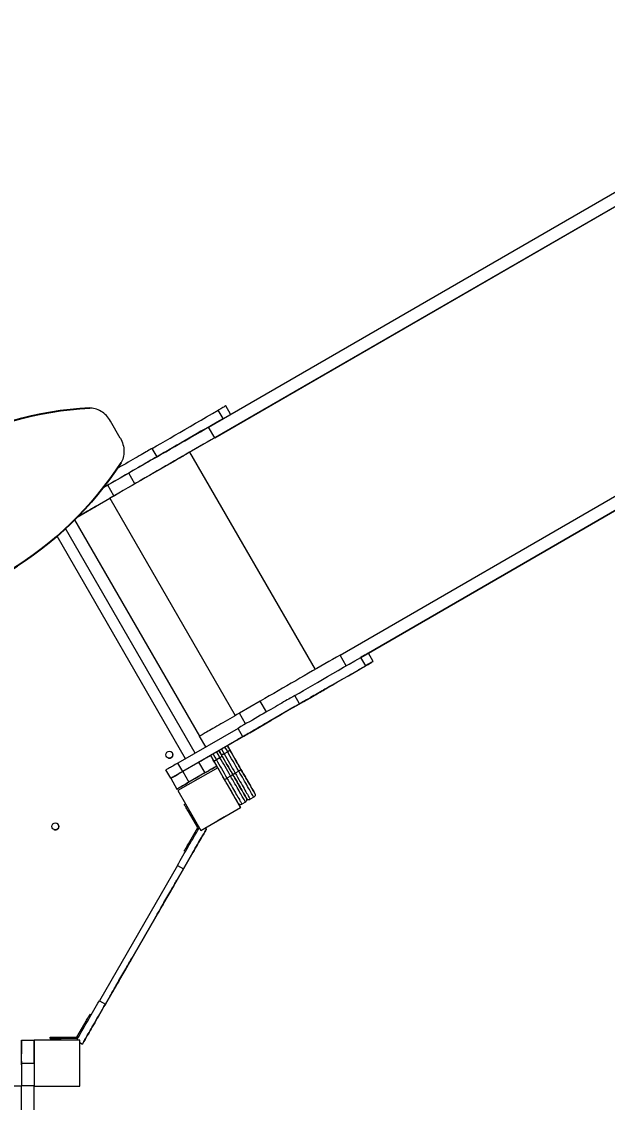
# Model space of a CAD drawing. Header units: millimetres. Extents: x -5411 to 4453, y -4856 to 4572.
# Drawn here: x -281 to 994, y 67 to 2419 of the extents above; entities that cross this region are included whole.
import ezdxf

# ---------------------------------------------------------------- set-up
doc = ezdxf.new("R2010")
doc.units = ezdxf.units.MM
for name, color, linetype in [('DiKom', 7, 'Continuous'), ('DIKOM_ОБЪЕКТ', 7, 'Continuous'), ('DIKOM_РАЗМЕР_ЗОНА', 7, 'Continuous'), ('DIKOM_РАЗМЕР_ОБЪЕКТА', 7, 'Continuous')]:
    doc.layers.add(name, color=color, linetype=linetype)
doc.styles.add('style1', font='arial.ttf', dxfattribs={"width": 0.8})
doc.dimstyles.new('1-50', dxfattribs={"dimtxt": 300, "dimasz": 200, "dimexe": 100, "dimexo": 0, "dimgap": 100, "dimtad": 1, "dimdec": 0, "dimtxsty": 'style1', "dimcen": 0, "dimclrd": 7, "dimclre": 7, "dimadec": 1, "dimazin": 2, "dimtfac": 1, "dimtdec": 0, "dimtmove": 1, "dimatfit": 3, "dimfxl": 0, "dimlwd": 25, "dimlwe": 18, "dimarcsym": 0})

# ---------------------------------------------------------------- blocks, each defined once
blk = doc.blocks.new('*D18')
at = {"layer": 'Defpoints', "color": 0, "transparency": 16777216}
for p in [(2387.1, 2132), (-2288.2, -1197.5), (-2288.2, -4149.8)]:
    blk.add_point(p, dxfattribs=at)
at = {"layer": 'DIKOM_РАЗМЕР_ОБЪЕКТА', "color": 7, "lineweight": 18, "transparency": 16777216}
for p, q in [((2387.1, 2132), (2387.1, -4249.8)), ((-2288.2, -1197.5), (-2288.2, -4249.8))]:
    blk.add_line(p, q, dxfattribs=at)
at = {"layer": 'DIKOM_РАЗМЕР_ОБЪЕКТА', "color": 7, "lineweight": 25, "transparency": 16777216}
blk.add_line((2187.1, -4149.8), (-2088.2, -4149.8), dxfattribs=at)
at = {"layer": 'DIKOM_РАЗМЕР_ОБЪЕКТА', "color": 7, "transparency": 16777216}
for points in [[(-2088.2, -4116.4), (-2088.2, -4183.1), (-2288.2, -4149.8)], [(2187.1, -4116.4), (2187.1, -4183.1), (2387.1, -4149.8)]]:
    blk.add_solid(points, dxfattribs=at)
at = {"layer": 'DIKOM_РАЗМЕР_ОБЪЕКТА', "color": 0, "transparency": 16777216, "insert": (49.4, -3896.6), "char_height": 300, "attachment_point": 5, "style": 'style1'}
blk.add_mtext('4700', dxfattribs=at)
blk = doc.blocks.new('*D17')
at = {"layer": 'Defpoints', "color": 0, "transparency": 16777216}
for p in [(2072.1, 2677.6), (-4352.5, -1563.6), (-993.1, -1563.6)]:
    blk.add_point(p, dxfattribs=at)
at = {"layer": 'DIKOM_РАЗМЕР_ОБЪЕКТА', "color": 7, "lineweight": 18, "transparency": 16777216}
for p, q in [((2072.1, 2677.6), (-4452.5, 2677.6)), ((-993.1, -1563.6), (-4452.5, -1563.6))]:
    blk.add_line(p, q, dxfattribs=at)
at = {"layer": 'DIKOM_РАЗМЕР_ОБЪЕКТА', "color": 7, "lineweight": 25, "transparency": 16777216}
blk.add_line((-4352.5, 2477.6), (-4352.5, -1363.6), dxfattribs=at)
at = {"layer": 'DIKOM_РАЗМЕР_ОБЪЕКТА', "color": 7, "transparency": 16777216}
for points in [[(-4385.8, 2477.6), (-4319.2, 2477.6), (-4352.5, 2677.6)], [(-4385.8, -1363.6), (-4319.2, -1363.6), (-4352.5, -1563.6)]]:
    blk.add_solid(points, dxfattribs=at)
at = {"layer": 'DIKOM_РАЗМЕР_ОБЪЕКТА', "color": 0, "transparency": 16777216, "insert": (-4505.7, 774.6), "char_height": 300, "attachment_point": 5, "rotation": 90, "style": 'style1'}
blk.add_mtext('4200', dxfattribs=at)
blk = doc.blocks.new('*D15')
at = {"layer": 'Defpoints', "color": 0, "transparency": 16777216}
for p in [(4453.3, 2185.9), (-3812.9, -1476.3), (4453.3, -4756.3)]:
    blk.add_point(p, dxfattribs=at)
at = {"layer": 'DIKOM_РАЗМЕР_ЗОНА', "color": 7, "lineweight": 18, "transparency": 16777216}
for p, q in [((4453.3, 2185.9), (4453.3, -4856.3)), ((-3812.9, -1476.3), (-3812.9, -4856.3))]:
    blk.add_line(p, q, dxfattribs=at)
at = {"layer": 'DIKOM_РАЗМЕР_ЗОНА', "color": 7, "lineweight": 25, "transparency": 16777216}
blk.add_line((-3612.9, -4756.3), (4253.3, -4756.3), dxfattribs=at)
at = {"layer": 'DIKOM_РАЗМЕР_ЗОНА', "color": 7, "transparency": 16777216}
for points in [[(-3612.9, -4723), (-3612.9, -4789.7), (-3812.9, -4756.3)], [(4253.3, -4723), (4253.3, -4789.7), (4453.3, -4756.3)]]:
    blk.add_solid(points, dxfattribs=at)
at = {"layer": 'DIKOM_РАЗМЕР_ЗОНА', "color": 0, "transparency": 16777216, "insert": (320.2, -4503), "char_height": 300, "attachment_point": 5, "style": 'style1'}
blk.add_mtext('8300', dxfattribs=at)
blk = doc.blocks.new('*D16')
at = {"layer": 'Defpoints', "color": 0, "transparency": 16777216}
for p in [(-4960.5, 4571.5), (2653.3, 4571.5), (491.4, -3022.4)]:
    blk.add_point(p, dxfattribs=at)
at = {"layer": 'DIKOM_РАЗМЕР_ЗОНА', "color": 7, "lineweight": 18, "transparency": 16777216}
for p, q in [((2653.3, 4571.5), (-5060.5, 4571.5)), ((491.4, -3022.4), (-5060.5, -3022.4))]:
    blk.add_line(p, q, dxfattribs=at)
at = {"layer": 'DIKOM_РАЗМЕР_ЗОНА', "color": 7, "lineweight": 25, "transparency": 16777216}
blk.add_line((-4960.5, -2822.4), (-4960.5, 4371.5), dxfattribs=at)
at = {"layer": 'DIKOM_РАЗМЕР_ЗОНА', "color": 7, "transparency": 16777216}
for points in [[(-4993.8, 4371.5), (-4927.2, 4371.5), (-4960.5, 4571.5)], [(-4993.8, -2822.4), (-4927.2, -2822.4), (-4960.5, -3022.4)]]:
    blk.add_solid(points, dxfattribs=at)
at = {"layer": 'DIKOM_РАЗМЕР_ЗОНА', "color": 0, "transparency": 16777216, "insert": (-5213.7, 774.6), "char_height": 300, "attachment_point": 5, "rotation": 90, "style": 'style1'}
blk.add_mtext('7600', dxfattribs=at)
blk = doc.blocks.new('A$C7377211D')
at = {"color": 7, "linetype": 'Continuous', "lineweight": 15}
blk.add_line((639.1, -635.2), (617.8, -598.3), dxfattribs=at)
at = {"color": 7, "linetype": 'Continuous', "lineweight": 15, "flags": 128}
for points in [[(617.8, -598.3), (615.8, -595.1), (613.6, -592.1), (611.3, -589.1), (608.7, -586.4), (606.1, -583.8), (603.2, -581.4), (600.3, -579.2), (597.2, -577.2), (594.1, -575.5), (590.9, -574), (587.6, -572.7), (584.2, -571.7), (580.9, -570.9), (577.5, -570.4), (574.1, -570.1), (570.8, -570.1)], [(639.1, -635.2), (640.9, -638.6), (642.4, -642), (643.8, -645.5), (644.9, -649.1), (645.8, -652.7), (646.5, -656.3), (646.9, -659.9), (647.1, -663.6), (647, -667.2), (646.7, -670.7), (646.2, -674.2), (645.4, -677.6), (644.4, -680.9), (643.2, -684.1), (641.7, -687.1), (640, -690)]]:
    blk.add_lwpolyline(points, dxfattribs=at)
at = {"layer": 'DiKom'}
blk.add_line((245.8, -663.3), (396.8, -924.8), dxfattribs=at)
for centre, start, end in [((614.9, -1337.8), 93.1673, 118.6896), ((-2.7, -267.9), 301.3079, 326.8302)]:
    blk.add_arc(centre, 768.9, start, end, dxfattribs=at)

msp = doc.modelspace()

# ---------------------------------------------------------------- linework, layer by layer
at = {"layer": 'DIKOM_ОБЪЕКТ', "color": 7, "linetype": 'Continuous', "lineweight": 15}
for p, q in [((125.6, 1536.6), (1546, 2356.6)), ((139.1, 1513.2), (1559.5, 2333.2)), ((84.6, 1481.7), (1505, 2301.7)), ((412.1, 1040.4), (1832.5, 1860.4)), ((457.4, 1035.4), (1846, 1837)), ((473.8, 1044.8), (1791.5, 1805.5)), ((1789.5, 1804.4), (473.8, 1044.8)), ((173.8, 1564.4), (163.3, 1582.6)), ((157.4, 1555), (146.9, 1573.2)), ((139.1, 1513.2), (125.6, 1536.6)), ((13.6, 1471.9), (3.1, 1490.1)), ((84.6, 1481.7), (357.6, 1008.9)), ((-48, 1436.3), (-93.7, 1410)), ((-34.5, 1413), (-48, 1436.3)), ((-34.5, 1413), (-80.2, 1386.6)), ((-80.2, 1386.6), (-93.7, 1410)), ((-160.5, 1340.2), (-89.1, 1381.5)), ((-89.1, 1381.5), (183.9, 908.6)), ((-165.9, 1334.9), (106.2, 863.7)), ((75.6, 814.9), (-204.1, 1299.3)), ((96.3, 826.9), (-185.9, 1315.6)), ((425.6, 1017), (412.1, 1040.4)), ((467.9, 1017.2), (457.4, 1035.4)), ((484.3, 1026.6), (473.8, 1044.8)), ((380.9, 966.9), (380.9, 966.9)), ((324.1, 934.1), (313.6, 952.3)), ((339.2, 942.9), (348, 947.9)), ((346, 946.8), (346, 946.8)), ((238.5, 940.1), (192.8, 913.7)), ((251.9, 916.7), (238.5, 940.1)), ((130.2, 822.2), (262.5, 898.5)), ((206.2, 890.4), (192.8, 913.7)), ((262.5, 898.5), (215.5, 871.4)), ((215.5, 871.4), (261.2, 897.8)), ((262.5, 898.5), (262.5, 898.5)), ((189.9, 880.9), (59, 805.4)), ((200.4, 862.7), (189.9, 880.9)), ((215.5, 871.4), (215.5, 871.4)), ((200.4, 862.7), (69.5, 787.2)), ((119.6, 840.4), (106.2, 863.7)), ((44.1, 830.1), (44.1, 830.1)), ((167.5, 829.6), (159.7, 825.1)), ((181.4, 817.4), (174.8, 828.9)), ((36.9, 816.9), (36.9, 816.9)), ((69.5, 787.2), (59, 805.4)), ((104.2, 807.2), (117.7, 783.8)), ((130.2, 822.2), (143.7, 798.8)), ((150.6, 816.8), (142.8, 812.3)), ((43.5, 772.2), (33, 790.4)), ((145.6, 795.3), (59, 745.3)), ((69.5, 787.2), (83, 763.8)), ((69.5, 787.2), (69.5, 787.2)), ((117.7, 783.8), (83, 763.8)), ((117.7, 783.8), (83, 763.8)), ((143.7, 798.8), (143.7, 798.8)), ((145.7, 795.3), (143.7, 798.8)), ((145.7, 795.3), (143.7, 798.8)), ((145.7, 795.3), (143.7, 798.8)), ((145.7, 795.3), (143.7, 798.8)), ((195.6, 708.7), (145.6, 795.3)), ((145.6, 795.3), (145.7, 795.3)), ((145.7, 795.3), (145.7, 795.3)), ((145.7, 795.3), (145.7, 795.3)), ((145.7, 795.3), (145.7, 795.3)), ((173.5, 777.1), (165.7, 772.6)), ((191.5, 787.9), (183.7, 783.4)), ((43.5, 772.2), (43.6, 772.2)), ((43.5, 772.2), (57, 748.8)), ((57, 748.8), (57.1, 748.8)), ((59, 745.3), (109, 658.7)), ((224.4, 731), (216.6, 726.5)), ((72.9, 715.3), (75.5, 716.8)), ((109, 658.7), (195.6, 708.7)), ((117.6, 663.6), (195.7, 708.7)), ((195.7, 708.7), (190.4, 717.8)), ((193.1, 715.7), (193.1, 715.7)), ((195.6, 708.7), (195.7, 708.7)), ((206.2, 720.5), (198.4, 716)), ((206.2, 720.5), (198.4, 716)), ((198.4, 716), (198.4, 716)), ((206.2, 720.5), (206.2, 720.5)), ((84.5, 701.2), (81.9, 699.7)), ((102.1, 664.8), (81.9, 699.7)), ((-211.4, 660.9), (-211.4, 660.9)), ((-204.2, 674), (-204.2, 674)), ((81.9, 629.9), (102.1, 664.8)), ((109, 658.7), (109, 658.7)), ((117.6, 663.6), (121, 661.6)), ((117.6, 663.6), (121, 661.6)), ((121, 661.6), (121, 661.6)), ((75.5, 612.8), (72.9, 614.3)), ((81.9, 629.9), (84.5, 628.4)), ((58, 582.5), (-112, 288.1)), ((-99, 280.6), (71, 575)), ((71, 575), (-99, 280.6)), ((58, 582.5), (71, 575)), ((61, 557.7), (61, 557.7)), ((11, 471.1), (11, 471.1)), ((11, 471.1), (11, 471.1)), ((-39, 384.5), (-39, 384.5)), ((-112, 288.1), (-99, 280.6)), ((-89, 297.9), (-89, 297.9)), ((-89, 297.9), (-89, 297.9)), ((-132.1, 259.3), (-129.5, 257.8)), ((-132.1, 259.3), (-129.5, 257.8)), ((-161.2, 208.8), (-141.1, 243.7)), ((-138.5, 242.2), (-141.1, 243.7)), ((-281.3, 202.5), (-281.3, 202.5)), ((-281.3, 202.5), (-254.3, 202.5)), ((-254.3, 202.5), (-254.3, 102.5)), ((-154.3, 202.5), (-254.3, 202.5)), ((-254.3, 202.5), (-254.3, 202.5)), ((-219.5, 205.8), (-219.5, 208.8)), ((-219.5, 205.8), (-219.5, 205.8)), ((-201.5, 208.8), (-201.5, 205.8)), ((-201.5, 208.8), (-161.2, 208.8)), ((-159.5, 205.8), (-201.5, 205.8)), ((-159.5, 205.8), (-201.5, 205.8)), ((-159.5, 205.8), (-201.5, 205.8)), ((-159.5, 205.8), (-201.5, 205.8)), ((-201.5, 205.8), (-201.5, 205.8)), ((-154.3, 102.5), (-154.3, 202.5)), ((-154.3, 197.1), (-149, 194)), ((-149, 194), (-149, 194)), ((-281.3, 152.5), (-281.3, 103.9)), ((-281.3, 152.5), (-254.3, 152.5)), ((-254.3, 152.5), (-254.3, 103.9)), ((-281.3, 102.5), (-927.3, 102.5)), ((-281.3, 103.9), (-254.3, 103.9)), ((-254.3, 102.5), (-154.3, 102.5)), ((-254.3, 102.5), (-254.3, 102.5)), ((-254.3, 102.5), (-154.4, 102.5)), ((-154.3, 102.5), (-154.4, 102.5))]:
    msp.add_line(p, q, dxfattribs=at)
at = {"layer": 'DIKOM_ОБЪЕКТ', "color": 7, "linetype": 'Continuous', "lineweight": 15, "flags": 128}
for points in [[(163.3, 1582.6), (163.3, 1582.6), (163, 1582.4), (162.4, 1582.1), (161.5, 1581.6), (160.3, 1580.9), (158.8, 1580), (157, 1578.9), (154.9, 1577.7), (152.5, 1576.4), (149.9, 1574.8), (146.9, 1573.2)], [(3.1, 1490.1), (12.4, 1495.5), (22, 1501), (31.9, 1506.7), (42.1, 1512.6), (52.5, 1518.7), (63.3, 1524.9), (74.4, 1531.3), (85.8, 1537.9), (97.4, 1544.6), (109.4, 1551.5), (121.6, 1558.5), (134.1, 1565.8), (146.9, 1573.2)], [(13.6, 1471.9), (22.9, 1477.3), (32.5, 1482.8), (42.4, 1488.5), (52.6, 1494.4), (63, 1500.5), (73.8, 1506.7), (84.9, 1513.1), (96.3, 1519.7), (107.9, 1526.4), (119.9, 1533.3), (132.1, 1540.4), (144.6, 1547.6), (157.4, 1555)], [(125.6, 1536.6), (117.6, 1532), (109.3, 1527.2), (100.9, 1522.3), (92.4, 1517.4), (83.7, 1512.4), (74.8, 1507.3), (65.9, 1502.1), (56.8, 1496.9), (47.6, 1491.6), (38.3, 1486.2), (29, 1480.8), (19.5, 1475.3), (10, 1469.8), (0.4, 1464.3), (-9.2, 1458.8), (-18.9, 1453.2), (-28.6, 1447.6), (-38.3, 1442), (-48, 1436.3)], [(139.1, 1513.2), (131.1, 1508.6), (122.8, 1503.8), (114.4, 1499), (105.9, 1494), (97.2, 1489), (88.3, 1483.9), (79.4, 1478.7), (70.3, 1473.5), (61.1, 1468.2), (51.8, 1462.8), (42.5, 1457.4), (33, 1452), (23.5, 1446.5), (13.9, 1440.9), (4.3, 1435.4), (-5.4, 1429.8), (-15.1, 1424.2), (-24.8, 1418.6), (-34.5, 1413)], [(84.6, 1481.7), (76.5, 1477.1), (68.3, 1472.3), (59.9, 1467.5), (51.3, 1462.5), (42.6, 1457.5), (33.8, 1452.4), (24.9, 1447.2), (15.8, 1442), (6.6, 1436.7), (-2.7, 1431.3), (-12.1, 1425.9), (-21.5, 1420.5), (-31, 1415), (-40.6, 1409.4), (-50.3, 1403.9), (-59.9, 1398.3), (-69.6, 1392.7), (-79.4, 1387.1), (-89.1, 1381.5)], [(3.1, 1490.1), (1, 1488.9), (-1.4, 1487.5), (-4, 1486), (-6.9, 1484.3), (-10.1, 1482.5), (-13.6, 1480.5), (-17.2, 1478.4), (-21.2, 1476.1), (-25.3, 1473.7), (-29.7, 1471.2), (-34.3, 1468.5), (-39.1, 1465.8), (-44.1, 1462.9), (-49.3, 1459.9), (-54.6, 1456.8), (-60.1, 1453.6), (-65.8, 1450.4), (-71.5, 1447.1), (-73.5, 1445.9)], [(13.6, 1471.9), (11.5, 1470.7), (9.1, 1469.4), (6.5, 1467.8), (3.6, 1466.2), (0.4, 1464.3), (-3.1, 1462.3), (-6.7, 1460.2), (-10.7, 1457.9), (-14.8, 1455.5), (-19.2, 1453), (-23.8, 1450.3), (-28.6, 1447.6), (-33.6, 1444.7), (-38.8, 1441.7), (-44.1, 1438.6), (-49.6, 1435.4), (-55.3, 1432.2), (-61, 1428.9), (-66.9, 1425.5), (-72.9, 1422), (-78.9, 1418.5), (-85.1, 1415), (-91.3, 1411.4), (-97.5, 1407.8), (-103.8, 1404.2), (-104.5, 1403.8)], [(70.5, 1473.6), (70.3, 1473.5), (69.8, 1473.2), (69.1, 1472.8), (68.3, 1472.3), (67.2, 1471.7), (66.2, 1471.1), (65.3, 1470.6), (64.4, 1470.1), (63.9, 1469.8), (63.6, 1469.6), (63.6, 1469.6), (63.9, 1469.8), (64.4, 1470.1), (65.3, 1470.6), (66.2, 1471.1), (67.2, 1471.7), (68.3, 1472.3), (69.1, 1472.8), (69.8, 1473.2), (70.3, 1473.5), (70.5, 1473.6)], [(-93.7, 1410), (-99, 1406.9), (-104.2, 1403.9), (-104.5, 1403.8)], [(-80.2, 1386.6), (-85.5, 1383.6), (-90.7, 1380.5), (-95.9, 1377.6), (-101, 1374.6), (-106, 1371.7), (-111, 1368.8), (-115.8, 1366.1), (-120.5, 1363.3), (-125, 1360.7), (-129.4, 1358.2), (-133.7, 1355.7), (-137.7, 1353.4), (-141.5, 1351.2), (-145.1, 1349.1), (-148.4, 1347.2), (-151.5, 1345.4), (-154.4, 1343.8), (-156.9, 1342.3), (-159.2, 1341), (-160.5, 1340.2)], [(-120.1, 1363.6), (-120.2, 1363.5), (-120.7, 1363.2), (-121.4, 1362.8), (-122.3, 1362.3), (-123.3, 1361.7), (-124.3, 1361.1), (-125.3, 1360.6), (-126.1, 1360.1), (-126.7, 1359.8), (-127, 1359.6), (-127, 1359.6), (-126.7, 1359.8), (-126.1, 1360.1), (-125.3, 1360.6), (-124.3, 1361.1), (-123.3, 1361.7), (-122.3, 1362.3), (-121.4, 1362.8), (-120.7, 1363.2), (-120.2, 1363.5), (-120.1, 1363.6)], [(412.1, 1040.4), (404.1, 1035.7), (395.8, 1031), (387.4, 1026.1), (378.9, 1021.2), (370.2, 1016.2), (361.3, 1011.1), (352.4, 1005.9), (343.3, 1000.6), (334.1, 995.3), (324.8, 990), (315.5, 984.6), (306, 979.1), (296.5, 973.6), (286.9, 968.1), (277.3, 962.5), (267.6, 956.9), (257.9, 951.3), (248.2, 945.7), (238.5, 940.1)], [(313.6, 952.3), (322.9, 957.7), (332.5, 963.2), (342.4, 968.9), (352.6, 974.8), (363, 980.9), (373.8, 987.1), (384.9, 993.5), (396.3, 1000.1), (407.9, 1006.8), (419.9, 1013.7), (432.1, 1020.7), (444.6, 1028), (457.4, 1035.4)], [(473.8, 1044.8), (473.8, 1044.8), (473.5, 1044.6), (472.9, 1044.3), (472, 1043.7), (470.8, 1043.1), (469.3, 1042.2), (467.5, 1041.1), (465.4, 1039.9), (463, 1038.6), (460.4, 1037), (457.4, 1035.4)], [(324.1, 934.1), (333.4, 939.5), (343, 945), (352.9, 950.7), (363.1, 956.6), (373.5, 962.7), (384.3, 968.9), (395.4, 975.3), (406.8, 981.9), (418.4, 988.6), (430.4, 995.5), (442.6, 1002.6), (455.1, 1009.8), (467.9, 1017.2)], [(336.9, 941.5), (341, 943.9), (345.3, 946.4), (349.8, 949), (354.4, 951.6), (359.2, 954.4), (364.1, 957.2), (369.1, 960.1), (374.2, 963), (379.4, 966), (384.6, 969), (389.8, 972.1), (395.1, 975.1), (400.4, 978.2), (405.6, 981.2), (410.9, 984.2), (416, 987.2), (421.1, 990.1), (426.1, 993), (431, 995.8), (435.7, 998.6), (440.3, 1001.2), (444.8, 1003.8), (449.1, 1006.3), (453.2, 1008.6), (457.1, 1010.9), (460.8, 1013), (464.2, 1015), (467.4, 1016.9), (470.4, 1018.6), (473.1, 1020.1), (475.5, 1021.5), (477.6, 1022.8), (479.5, 1023.8), (481, 1024.7), (482.3, 1025.5), (483.2, 1026), (483.9, 1026.4), (484.2, 1026.6), (484.3, 1026.6), (484, 1026.4), (483.4, 1026.1), (482.5, 1025.6), (481.3, 1024.9), (479.8, 1024), (478, 1023), (475.9, 1021.8), (473.5, 1020.4), (470.9, 1018.9), (467.9, 1017.2)], [(346, 946.8), (349.1, 948.5), (352.2, 950.3), (355.4, 952.2), (358.7, 954.1), (362, 956), (365.4, 957.9), (368.6, 959.8), (371.9, 961.7), (375, 963.5), (378, 965.3), (380.9, 966.9)], [(376.2, 964.2), (372.8, 962.2), (369.3, 960.2), (365.8, 958.2), (362.3, 956.2), (358.8, 954.1), (355.2, 952.1), (351.6, 950), (348, 947.9)], [(380.9, 966.9), (383.5, 968.4), (385.9, 969.8), (388, 971), (389.9, 972.1), (391.5, 973), (392.8, 973.8), (393.9, 974.4), (394.6, 974.8), (394.9, 975), (395, 975.1), (394.7, 974.9), (394.2, 974.6), (393.2, 974), (392, 973.3), (390.5, 972.5), (388.7, 971.4), (386.7, 970.3), (384.4, 968.9), (381.9, 967.5), (379.1, 965.9), (376.2, 964.2)], [(313.6, 952.3), (311.5, 951.1), (309.1, 949.7), (306.5, 948.2), (303.6, 946.5), (300.4, 944.7), (296.9, 942.7), (293.3, 940.6), (289.3, 938.3), (285.2, 935.9), (280.8, 933.4), (276.2, 930.7), (271.4, 928), (266.4, 925.1), (261.2, 922.1), (255.9, 919), (250.4, 915.8), (244.7, 912.6), (239, 909.3), (233.1, 905.9), (227.1, 902.4), (221.1, 898.9), (214.9, 895.4), (208.7, 891.8), (202.5, 888.2), (196.2, 884.6), (189.9, 880.9)], [(339.2, 942.9), (330.8, 938), (322.3, 933.1), (313.7, 928.1), (305, 923.1), (296.3, 918.1), (287.6, 913), (278.8, 908), (270, 902.9), (261.2, 897.8)], [(346, 946.8), (339, 942.7), (331.7, 938.5), (324.4, 934.3), (316.9, 930), (309.3, 925.6), (301.6, 921.2), (293.9, 916.7), (286.1, 912.2), (278.2, 907.6), (270.4, 903.1), (262.5, 898.5)], [(336.9, 941.5), (331.4, 938.3), (325.7, 935), (319.9, 931.7), (313.9, 928.2), (307.7, 924.7), (301.5, 921.1), (295.1, 917.4), (288.7, 913.7), (282.2, 909.9), (275.6, 906.1), (269.1, 902.3), (262.5, 898.5)], [(367.5, 959.2), (367.3, 959.1), (366.8, 958.8), (366.1, 958.4), (365.3, 957.9), (364.2, 957.3), (363.2, 956.7), (362.3, 956.2), (361.4, 955.7), (360.9, 955.4), (360.6, 955.2), (360.6, 955.2), (360.9, 955.4), (361.4, 955.7), (362.3, 956.2), (363.2, 956.7), (364.2, 957.3), (365.3, 957.9), (366.1, 958.4), (366.8, 958.8), (367.3, 959.1), (367.5, 959.2)], [(324.1, 934.1), (322, 932.9), (319.6, 931.6), (317, 930), (314.1, 928.3), (310.9, 926.5), (307.4, 924.5), (303.8, 922.4), (299.8, 920.1), (295.7, 917.7), (291.3, 915.2), (286.7, 912.5), (281.9, 909.8), (276.9, 906.9), (271.7, 903.9), (266.4, 900.8), (260.9, 897.6), (255.2, 894.4), (249.5, 891.1), (243.6, 887.7), (237.6, 884.2), (231.6, 880.7), (225.4, 877.2), (219.2, 873.6), (213, 870), (206.7, 866.4), (200.4, 862.7)], [(192.8, 913.7), (187.5, 910.7), (182.3, 907.7), (177.1, 904.7), (172, 901.8), (167, 898.8), (162, 896), (157.2, 893.2), (152.5, 890.5), (148, 887.9), (143.6, 885.3), (139.3, 882.9), (135.3, 880.6), (131.5, 878.4), (127.9, 876.3), (124.6, 874.4), (121.5, 872.6), (118.6, 870.9), (116.1, 869.4), (113.8, 868.1), (111.8, 867), (110.1, 866), (108.7, 865.2), (107.6, 864.5), (106.8, 864.1), (106.3, 863.8), (106.2, 863.7)], [(215.5, 871.4), (212.3, 869.6), (209.1, 867.7), (205.9, 865.9), (202.9, 864.1), (199.9, 862.4), (197.1, 860.8), (194.5, 859.3), (192, 857.9), (189.8, 856.6), (187.8, 855.4), (186.1, 854.4), (184.6, 853.6), (183.4, 852.9), (182.5, 852.3), (181.8, 852), (181.5, 851.8), (181.5, 851.8), (181.8, 852), (182.5, 852.3), (183.4, 852.9), (184.6, 853.6), (186.1, 854.4), (187.8, 855.4), (189.8, 856.6), (192, 857.9), (194.5, 859.3), (197.1, 860.8), (199.9, 862.4), (202.9, 864.1), (205.9, 865.9), (209.1, 867.7), (212.3, 869.6), (215.5, 871.4)], [(176.9, 849.2), (176.8, 849.1), (176.3, 848.8), (175.6, 848.4), (174.7, 847.9), (173.7, 847.3), (172.7, 846.7), (171.7, 846.2), (170.9, 845.7), (170.3, 845.3), (170, 845.2), (170, 845.2), (170.3, 845.3), (170.9, 845.7), (171.7, 846.2), (172.7, 846.7), (173.7, 847.3), (174.7, 847.9), (175.6, 848.4), (176.3, 848.8), (176.8, 849.1), (176.9, 849.2)], [(135.4, 825.2), (135.7, 824.6), (139.3, 818.4), (142.8, 812.3)], [(150.6, 816.8), (147.1, 822.9), (143.5, 829.1), (143.2, 829.7)], [(152.9, 824.8), (149.9, 830), (148.4, 832.7)], [(148.4, 832.7), (150.9, 828.2), (154.3, 822.3)], [(159.7, 825.1), (158.6, 824.5), (157.6, 824.1), (156.5, 823.8), (155.5, 823.7), (154.7, 823.8), (153.9, 824), (153.3, 824.3), (152.9, 824.8)], [(178.2, 781), (174.8, 786.8), (171.5, 792.5), (168.3, 798.2), (165, 803.8), (161.9, 809.2), (158.8, 814.6), (155.8, 819.8), (152.9, 824.8)], [(153.6, 835.7), (153.6, 835.6), (156.7, 830.2), (159.7, 825.1)], [(159.7, 825.1), (162.4, 820.3), (165.3, 815.3), (168.2, 810.2), (171.2, 805), (174.3, 799.7), (177.4, 794.3), (180.6, 788.9), (183.7, 783.4)], [(167.5, 829.6), (164.5, 834.7), (161.4, 840.1), (161.4, 840.2)], [(166.5, 843.2), (168.1, 840.5), (171.1, 835.3)], [(174.8, 828.9), (173.4, 831.4), (172, 833.7), (170.7, 836), (169.5, 838), (168.4, 839.9), (167.5, 841.5), (166.7, 842.9), (166.5, 843.2)], [(171.1, 835.3), (171.3, 834.7), (171.3, 834), (171.1, 833.3), (170.7, 832.5), (170.1, 831.7), (169.3, 830.9), (168.5, 830.2), (167.5, 829.6)], [(191.5, 787.9), (188.4, 793.4), (185.2, 798.8), (182.1, 804.2), (179, 809.5), (176, 814.7), (173.1, 819.8), (170.2, 824.8), (167.5, 829.6)], [(171.1, 835.3), (174, 830.3), (177, 825.1), (180.1, 819.7), (183.2, 814.3), (186.4, 808.7), (189.7, 803), (193, 797.3), (196.3, 791.5)], [(59, 805.4), (56.1, 803.7), (53.2, 802), (50.4, 800.4), (47.8, 798.8), (45.2, 797.4), (42.8, 796), (40.7, 794.7), (38.7, 793.6), (37, 792.7), (35.6, 791.8), (34.5, 791.2), (33.7, 790.7), (33.2, 790.4), (33, 790.4)], [(104.2, 807.2), (107.1, 808.9), (110, 810.5), (112.8, 812.1), (115.4, 813.7), (118, 815.2), (120.4, 816.5), (122.5, 817.8), (124.5, 818.9), (126.2, 819.9), (127.6, 820.7), (128.7, 821.3), (129.5, 821.8), (130, 822.1), (130.2, 822.2)], [(136.1, 811.8), (132.8, 817.7), (130.2, 822.2)], [(160.3, 769.9), (157.1, 775.5), (154, 781), (150.8, 786.4), (147.8, 791.7), (144.7, 796.9), (141.8, 802.1), (138.9, 807), (136.1, 811.8)], [(142.8, 812.3), (145.4, 807.7), (148.2, 803), (150.9, 798.2), (153.8, 793.2), (156.7, 788.2), (159.7, 783), (162.7, 777.8), (165.7, 772.6)], [(173.5, 777.1), (170.5, 782.3), (167.5, 787.5), (164.5, 792.7), (161.6, 797.7), (158.7, 802.7), (155.9, 807.5), (153.2, 812.2), (150.6, 816.8)], [(154.3, 822.3), (157.1, 817.5), (160, 812.6), (162.9, 807.4), (165.9, 802.2), (169, 796.9), (172.2, 791.5), (175.3, 786), (178.5, 780.4)], [(226.6, 739.2), (226.4, 739.5), (226.1, 740.1), (225.6, 740.9), (224.9, 742.2), (224, 743.7), (223, 745.5), (221.7, 747.6), (220.4, 749.9), (218.8, 752.6), (217.2, 755.5), (215.4, 758.6), (213.4, 762), (211.4, 765.5), (209.2, 769.3), (206.9, 773.2), (204.6, 777.3), (202.2, 781.5), (199.7, 785.8), (197.1, 790.2), (194.5, 794.7), (191.9, 799.2), (189.3, 803.8), (186.6, 808.3), (184, 812.9), (181.4, 817.4)], [(69.5, 787.2), (66.6, 785.5), (63.7, 783.8), (60.9, 782.2), (58.3, 780.7), (55.7, 779.2), (53.3, 777.8), (51.2, 776.6), (49.2, 775.4), (47.5, 774.5), (46.1, 773.7), (45, 773), (44.2, 772.5), (43.7, 772.3), (43.5, 772.2)], [(43.5, 772.2), (43.8, 772.3), (44.3, 772.6), (45.1, 773.1), (46.2, 773.7), (47.7, 774.5), (49.4, 775.5), (51.3, 776.6), (53.5, 777.9), (55.8, 779.3), (58.4, 780.7), (61, 782.3), (63.8, 783.9), (66.6, 785.5), (69.5, 787.2)], [(117.7, 783.8), (120.6, 785.5), (123.5, 787.1), (126.3, 788.7), (128.9, 790.3), (131.5, 791.8), (133.9, 793.1), (136, 794.4), (138, 795.5), (139.7, 796.5), (141.1, 797.3), (142.2, 797.9), (143, 798.4), (143.5, 798.7), (143.7, 798.8)], [(143.7, 798.8), (143.5, 798.7), (143, 798.4), (142.2, 797.9), (141.1, 797.3), (139.7, 796.5), (138, 795.5), (136, 794.4), (133.9, 793.1), (131.5, 791.7), (129, 790.3), (126.3, 788.7), (123.5, 787.1), (120.6, 785.4), (117.7, 783.8)], [(206.2, 720.5), (206.1, 720.7), (205.8, 721.1), (205.4, 721.9), (204.8, 723), (204, 724.4), (203, 726), (201.9, 728), (200.6, 730.2), (199.2, 732.7), (197.6, 735.4), (195.9, 738.4), (194, 741.6), (192.1, 745), (190, 748.5), (187.8, 752.3), (185.6, 756.2), (183.3, 760.2), (180.9, 764.3), (178.5, 768.5), (176, 772.8), (173.5, 777.1)], [(208.4, 728.7), (207.7, 729.8), (206.9, 731.2), (206, 732.9), (204.8, 734.9), (203.5, 737.1), (202, 739.7), (200.4, 742.5), (198.7, 745.5), (196.8, 748.8), (194.8, 752.2), (192.7, 755.9), (190.5, 759.8), (188.1, 763.8), (185.7, 767.9), (183.3, 772.2), (180.7, 776.6), (178.2, 781)], [(178.5, 780.4), (180.9, 776.3), (183.3, 772.2), (185.6, 768.2), (187.9, 764.2), (190.1, 760.4), (192.2, 756.7), (194.3, 753.2), (196.2, 749.8), (198, 746.6), (199.7, 743.7), (201.3, 740.9), (202.8, 738.4), (204, 736.2), (205.2, 734.3), (206.1, 732.6), (206.9, 731.2), (207.6, 730.1), (208, 729.3), (208.3, 728.9), (208.4, 728.7)], [(183.7, 783.4), (186.4, 778.8), (189, 774.3), (191.6, 769.8), (194, 765.5), (196.5, 761.4), (198.8, 757.3), (201, 753.5), (203.1, 749.8), (205.1, 746.4), (207, 743.1), (208.7, 740.1), (210.3, 737.3), (211.8, 734.8), (213.1, 732.6), (214.2, 730.6), (215.2, 729), (216, 727.6), (216.6, 726.5)], [(224.4, 731), (223.7, 732.1), (222.9, 733.5), (222, 735.1), (220.9, 737.1), (219.6, 739.3), (218.1, 741.8), (216.5, 744.6), (214.8, 747.6), (212.9, 750.9), (210.9, 754.3), (208.8, 758), (206.6, 761.8), (204.3, 765.9), (201.8, 770), (199.4, 774.3), (196.8, 778.8), (194.2, 783.3), (191.5, 787.9)], [(196.3, 791.5), (198.9, 787.1), (201.4, 782.7), (203.9, 778.4), (206.3, 774.3), (208.6, 770.3), (210.9, 766.4), (213, 762.7), (215, 759.3), (216.9, 756), (218.6, 753), (220.2, 750.2), (221.7, 747.6), (223, 745.4), (224.1, 743.4), (225.1, 741.7), (225.9, 740.3), (226.6, 739.2)], [(204.3, 777.7), (204.4, 777.6), (204.7, 777.1), (205.1, 776.4), (205.6, 775.5), (206.2, 774.5), (206.8, 773.5), (207.3, 772.5), (207.8, 771.7), (208.1, 771.2), (208.3, 770.9), (208.3, 770.9), (208.1, 771.2), (207.8, 771.7), (207.3, 772.5), (206.8, 773.5), (206.2, 774.5), (205.6, 775.5), (205.1, 776.4), (204.7, 777.1), (204.4, 777.6), (204.3, 777.7)], [(57, 748.8), (57.3, 748.9), (57.8, 749.2), (58.6, 749.7), (59.7, 750.3), (61.2, 751.2), (62.9, 752.1), (64.8, 753.3), (67, 754.5), (69.3, 755.9), (71.9, 757.3), (74.5, 758.9), (77.3, 760.5), (80.1, 762.1), (83, 763.8)], [(83, 763.8), (80.1, 762.1), (77.3, 760.4), (74.5, 758.8), (71.8, 757.3), (69.2, 755.8), (66.8, 754.4), (64.7, 753.2), (62.7, 752), (61, 751.1), (59.6, 750.3), (58.5, 749.6), (57.7, 749.1), (57.2, 748.9), (57.1, 748.8)], [(100.4, 773.8), (99.3, 773.2), (98.4, 772.6), (97.6, 772.2), (97.1, 771.9), (96.9, 771.8), (97, 771.8), (97.4, 772), (98, 772.4), (98.9, 772.9), (99.8, 773.5), (100.9, 774.1), (101.9, 774.6), (102.7, 775.1), (103.4, 775.5), (103.7, 775.7), (103.8, 775.8), (103.6, 775.6), (103.1, 775.3), (102.3, 774.9), (101.4, 774.4), (100.4, 773.8)], [(100.4, 773.8), (99.3, 773.2), (98.4, 772.7), (97.6, 772.2), (97.1, 771.9), (96.9, 771.8), (97, 771.8), (97.4, 772.1), (98, 772.4), (98.8, 772.9), (99.8, 773.5), (100.9, 774.1), (101.9, 774.7), (102.7, 775.1), (103.4, 775.5), (103.7, 775.7), (103.8, 775.8), (103.6, 775.6), (103.1, 775.3), (102.3, 774.9), (101.4, 774.4), (100.4, 773.8)], [(100.4, 773.8), (99.3, 773.2), (98.4, 772.6), (97.6, 772.2), (97.1, 771.9), (96.9, 771.8), (97, 771.8), (97.4, 772), (98, 772.4), (98.9, 772.9), (99.8, 773.5), (100.9, 774.1), (101.9, 774.6), (102.7, 775.1), (103.4, 775.5), (103.7, 775.7), (103.8, 775.8), (103.6, 775.6), (103.1, 775.3), (102.3, 774.9), (101.4, 774.4), (100.4, 773.8)], [(190.2, 718.2), (190.1, 718.4), (189.8, 718.8), (189.4, 719.6), (188.8, 720.7), (188, 722.1), (187, 723.8), (185.9, 725.7), (184.6, 727.9), (183.1, 730.4), (181.6, 733.2), (179.8, 736.1), (178, 739.3), (176.1, 742.7), (174, 746.2), (171.9, 749.9), (169.7, 753.7), (167.4, 757.7), (165.1, 761.7), (162.7, 765.8), (160.3, 769.9)], [(165.7, 772.6), (168.2, 768.3), (170.7, 764), (173.1, 759.8), (175.5, 755.7), (177.8, 751.7), (180.1, 747.8), (182.2, 744), (184.3, 740.5), (186.2, 737.1), (188.1, 733.9), (189.8, 730.9), (191.4, 728.2), (192.8, 725.7), (194.1, 723.5), (195.2, 721.5), (196.2, 719.9), (197, 718.5), (197.6, 717.4), (198, 716.6), (198.3, 716.2), (198.4, 716)], [(81.9, 699.7), (80.6, 701.9), (79.4, 704.1), (78.2, 706.1), (77.1, 708.1), (76, 709.9), (75.1, 711.5), (74.4, 712.8), (73.7, 713.8), (73.3, 714.6), (73, 715.1), (72.9, 715.3)], [(164.1, 690.4), (163.9, 690.4), (163.4, 690.1), (162.6, 689.6), (161.6, 689), (160.3, 688.3), (158.8, 687.4), (157.1, 686.4), (155.2, 685.4), (153.3, 684.3), (151.4, 683.1), (149.5, 682), (147.7, 681), (146, 680), (144.4, 679.1), (143.1, 678.4), (142.1, 677.8), (141.3, 677.3), (140.8, 677), (140.7, 676.9), (140.8, 677), (141.3, 677.3), (142.1, 677.8), (143.1, 678.4), (144.4, 679.1), (146, 680), (147.7, 681), (149.5, 682), (151.4, 683.1), (153.3, 684.3), (155.2, 685.4), (157.1, 686.4), (158.8, 687.4), (160.3, 688.3), (161.6, 689), (162.6, 689.6), (163.4, 690.1), (163.9, 690.4), (164.1, 690.4)], [(156.7, 686.2), (156.6, 686.1), (156.1, 685.8), (155.4, 685.4), (154.4, 684.8), (153.3, 684.2), (152.1, 683.5), (151, 682.8), (149.9, 682.2), (149.1, 681.7), (148.4, 681.4), (148.1, 681.2), (148.1, 681.2), (148.4, 681.4), (149.1, 681.7), (149.9, 682.2), (151, 682.8), (152.1, 683.5), (153.3, 684.2), (154.4, 684.8), (155.4, 685.4), (156.1, 685.8), (156.6, 686.1), (156.7, 686.2)], [(58, 582.5), (61, 587.8), (64, 593), (67, 598.1), (70, 603.3), (72.9, 608.3), (75.8, 613.2), (78.5, 618.1), (81.3, 622.8), (83.9, 627.3), (86.4, 631.7), (88.9, 635.9), (91.2, 640), (93.4, 643.8), (95.4, 647.3), (97.4, 650.7), (99.2, 653.8), (100.8, 656.6), (102.3, 659.2), (103.6, 661.5), (104.8, 663.5), (105.5, 664.8)], [(71, 575), (74, 580.3), (77, 585.5), (80, 590.6), (83, 595.8), (85.9, 600.8), (88.7, 605.7), (91.5, 610.6), (94.2, 615.3), (96.9, 619.8), (99.4, 624.2), (101.8, 628.4), (104.2, 632.5), (106.4, 636.3), (108.4, 639.8), (110.4, 643.2), (112.2, 646.3), (113.8, 649.1), (115.3, 651.7), (116.6, 654), (117.8, 656), (118.7, 657.7), (119.6, 659.1), (120.2, 660.2), (120.6, 661), (120.9, 661.5), (121, 661.6)], [(121, 661.6), (120.9, 661.5), (120.7, 661), (120.2, 660.2), (119.6, 659.1), (118.8, 657.7), (117.8, 656), (116.6, 654), (115.3, 651.7), (113.8, 649.1), (112.2, 646.3), (110.4, 643.2), (108.5, 639.8), (106.4, 636.3), (104.2, 632.4), (101.9, 628.4), (99.4, 624.2), (96.9, 619.8), (94.3, 615.3), (91.6, 610.6), (88.8, 605.7), (85.9, 600.8), (83, 595.7), (80, 590.6), (77.1, 585.5), (74.1, 580.2), (71, 575)], [(72.9, 614.3), (73, 614.5), (73.3, 615), (73.7, 615.7), (74.4, 616.8), (75.1, 618.1), (76, 619.7), (77.1, 621.5), (78.2, 623.4), (79.4, 625.5), (80.6, 627.7), (81.9, 629.9)], [(96.5, 619.2), (96.6, 619.3), (96.9, 619.8), (97.3, 620.5), (97.8, 621.4), (98.4, 622.4), (99, 623.4), (99.5, 624.4), (100, 625.2), (100.3, 625.8), (100.5, 626.1), (100.5, 626.1), (100.3, 625.8), (100, 625.2), (99.5, 624.4), (99, 623.4), (98.4, 622.4), (97.8, 621.4), (97.3, 620.5), (96.9, 619.8), (96.6, 619.3), (96.5, 619.2)], [(96.5, 619.2), (96.6, 619.3), (96.9, 619.8), (97.3, 620.5), (97.8, 621.4), (98.4, 622.4), (99, 623.4), (99.5, 624.4), (100, 625.2), (100.3, 625.8), (100.5, 626.1), (100.5, 626.1), (100.3, 625.8), (100, 625.2), (99.5, 624.4), (99, 623.4), (98.4, 622.4), (97.8, 621.4), (97.3, 620.5), (96.9, 619.8), (96.6, 619.3), (96.5, 619.2)], [(61, 557.7), (60.9, 557.5), (60.7, 557.1), (60.2, 556.3), (59.6, 555.2), (58.8, 553.9), (57.9, 552.2), (56.7, 550.3), (55.5, 548.1), (54.1, 545.7), (52.5, 543), (50.9, 540.1), (49.1, 537.1), (47.3, 533.9), (45.4, 530.5), (43.4, 527.1), (41.3, 523.5), (39.2, 519.9), (37.1, 516.2), (35, 512.6), (32.9, 508.9), (30.8, 505.3), (28.7, 501.7), (26.7, 498.2), (24.8, 494.9), (22.9, 491.7), (21.2, 488.6), (19.5, 485.8), (18, 483.1), (16.6, 480.7), (15.3, 478.5), (14.2, 476.6), (13.2, 474.9), (12.5, 473.6), (11.8, 472.5), (11.4, 471.7), (11.1, 471.2), (11, 471.1)], [(11, 471.1), (11.1, 471.3), (11.4, 471.7), (11.8, 472.5), (12.4, 473.6), (13.2, 474.9), (14.2, 476.6), (15.3, 478.5), (16.6, 480.7), (18, 483.1), (19.5, 485.8), (21.1, 488.7), (22.9, 491.7), (24.8, 494.9), (26.7, 498.3), (28.7, 501.7), (30.7, 505.3), (32.8, 508.9), (35, 512.6), (37.1, 516.2), (39.2, 519.9), (41.3, 523.5), (43.3, 527.1), (45.3, 530.5), (47.3, 533.9), (49.1, 537.1), (50.9, 540.2), (52.5, 543), (54.1, 545.7), (55.5, 548.1), (56.7, 550.3), (57.8, 552.2), (58.8, 553.9), (59.6, 555.2), (60.2, 556.3), (60.7, 557.1), (60.9, 557.5), (61, 557.7)], [(-39, 384.5), (-39.1, 384.3), (-39.3, 383.9), (-39.8, 383.1), (-40.4, 382), (-41.2, 380.6), (-42.1, 379), (-43.3, 377.1), (-44.5, 374.9), (-45.9, 372.5), (-47.5, 369.8), (-49.1, 366.9), (-50.9, 363.9), (-52.7, 360.7), (-54.6, 357.3), (-56.6, 353.9), (-58.7, 350.3), (-60.8, 346.7), (-62.9, 343), (-65, 339.4), (-67.1, 335.7), (-69.2, 332.1), (-71.3, 328.5), (-73.3, 325), (-75.2, 321.7), (-77.1, 318.5), (-78.8, 315.4), (-80.5, 312.6), (-82, 309.9), (-83.4, 307.5), (-84.7, 305.3), (-85.8, 303.4), (-86.8, 301.7), (-87.5, 300.4), (-88.2, 299.3), (-88.6, 298.5), (-88.9, 298), (-89, 297.9)], [(-89, 297.9), (-88.9, 298.1), (-88.6, 298.5), (-88.2, 299.3), (-87.6, 300.4), (-86.8, 301.7), (-85.8, 303.4), (-84.7, 305.3), (-83.4, 307.5), (-82, 309.9), (-80.5, 312.6), (-78.9, 315.4), (-77.1, 318.5), (-75.2, 321.7), (-73.3, 325.1), (-71.3, 328.5), (-69.3, 332.1), (-67.2, 335.7), (-65, 339.4), (-62.9, 343), (-60.8, 346.7), (-58.7, 350.3), (-56.7, 353.9), (-54.7, 357.3), (-52.7, 360.7), (-50.9, 363.9), (-49.1, 366.9), (-47.5, 369.8), (-45.9, 372.5), (-44.5, 374.9), (-43.3, 377.1), (-42.2, 379), (-41.2, 380.7), (-40.4, 382), (-39.8, 383.1), (-39.3, 383.9), (-39.1, 384.3), (-39, 384.5)], [(-161.4, 202.5), (-161.2, 202.9), (-160.5, 204), (-159.7, 205.4), (-158.7, 207.1), (-157.6, 209.1), (-156.3, 211.4), (-154.8, 214), (-153.1, 216.8), (-151.3, 219.9), (-149.4, 223.3), (-147.3, 226.8), (-145.1, 230.7), (-142.8, 234.7), (-140.4, 238.9), (-137.8, 243.3), (-135.2, 247.8), (-132.5, 252.5), (-129.7, 257.4), (-126.9, 262.3), (-123.9, 267.4), (-121, 272.5), (-118, 277.6), (-115, 282.8), (-112, 288.1)], [(-99, 280.6), (-102, 275.3), (-105, 270.1), (-108, 265), (-110.9, 259.8), (-113.8, 254.8), (-116.7, 249.9), (-119.5, 245), (-122.2, 240.3), (-124.8, 235.8), (-127.4, 231.4), (-129.8, 227.2), (-132.1, 223.1), (-134.3, 219.3), (-136.4, 215.7), (-138.3, 212.4), (-140.1, 209.3), (-141.8, 206.5), (-143.2, 203.9), (-144.6, 201.6), (-145.7, 199.6), (-146.7, 197.9), (-147.5, 196.5), (-148.1, 195.4), (-148.6, 194.6), (-148.9, 194.1), (-149, 194)], [(-149, 194), (-148.9, 194.1), (-148.6, 194.6), (-148.2, 195.4), (-147.5, 196.5), (-146.7, 197.9), (-145.7, 199.6), (-144.6, 201.6), (-143.3, 203.9), (-141.8, 206.5), (-140.1, 209.3), (-138.3, 212.4), (-136.4, 215.8), (-134.3, 219.3), (-132.1, 223.2), (-129.8, 227.2), (-127.4, 231.4), (-124.9, 235.8), (-122.2, 240.3), (-119.5, 245), (-116.7, 249.9), (-113.9, 254.8), (-111, 259.9), (-108, 265), (-105, 270.1), (-102, 275.3), (-99, 280.6)], [(-141.1, 243.7), (-139.8, 245.9), (-138.5, 248.1), (-137.3, 250.2), (-136.2, 252.1), (-135.2, 253.9), (-134.3, 255.5), (-133.5, 256.8), (-132.9, 257.9), (-132.4, 258.6), (-132.2, 259.1), (-132.1, 259.3)], [(-128.5, 229.5), (-128.4, 229.6), (-128.1, 230.1), (-127.7, 230.8), (-127.2, 231.7), (-126.6, 232.7), (-126, 233.7), (-125.5, 234.7), (-125, 235.5), (-124.7, 236.1), (-124.5, 236.4), (-124.5, 236.4), (-124.7, 236.1), (-125, 235.5), (-125.5, 234.7), (-126, 233.7), (-126.6, 232.7), (-127.2, 231.7), (-127.7, 230.8), (-128.1, 230.1), (-128.4, 229.6), (-128.5, 229.5)], [(-128.5, 229.5), (-128.4, 229.6), (-128.1, 230.1), (-127.7, 230.8), (-127.2, 231.7), (-126.6, 232.7), (-126, 233.7), (-125.5, 234.7), (-125, 235.5), (-124.7, 236.1), (-124.5, 236.4), (-124.5, 236.4), (-124.7, 236.1), (-125, 235.5), (-125.5, 234.7), (-126, 233.7), (-126.6, 232.7), (-127.2, 231.7), (-127.7, 230.8), (-128.1, 230.1), (-128.4, 229.6), (-128.5, 229.5)], [(-281.3, 202.5), (-281.3, 202.3), (-281.3, 201.7), (-281.3, 200.8), (-281.3, 199.5), (-281.3, 197.9), (-281.3, 195.9), (-281.3, 193.7), (-281.3, 191.2), (-281.3, 188.4), (-281.3, 185.5), (-281.3, 182.4), (-281.3, 179.2), (-281.3, 175.8), (-281.3, 172.5)], [(-281.3, 152.5), (-281.3, 156.9), (-281.3, 161.2), (-281.3, 165.4), (-281.3, 169.6), (-281.3, 173.6), (-281.3, 177.5), (-281.3, 181.2), (-281.3, 184.6), (-281.3, 187.9), (-281.3, 190.8), (-281.3, 193.5), (-281.3, 195.8), (-281.3, 197.8), (-281.3, 199.5), (-281.3, 200.8), (-281.3, 201.7), (-281.3, 202.3), (-281.3, 202.5)], [(-254.3, 152.5), (-254.3, 156.9), (-254.3, 161.2), (-254.3, 165.4), (-254.3, 169.6), (-254.3, 173.6), (-254.3, 177.5), (-254.3, 181.2), (-254.3, 184.6), (-254.3, 187.9), (-254.3, 190.8), (-254.3, 193.5), (-254.3, 195.8), (-254.3, 197.8), (-254.3, 199.5), (-254.3, 200.8), (-254.3, 201.7), (-254.3, 202.3), (-254.3, 202.5)], [(-219.5, 208.8), (-219.3, 208.8), (-218.7, 208.8), (-217.8, 208.8), (-216.6, 208.8), (-215.1, 208.8), (-213.3, 208.8), (-211.2, 208.8), (-209, 208.8), (-206.5, 208.8), (-204, 208.8), (-201.5, 208.8)], [(-219.5, 205.8), (-219.3, 205.8), (-218.7, 205.8), (-217.8, 205.8), (-216.6, 205.8), (-215.1, 205.8), (-213.3, 205.8), (-211.2, 205.8), (-209, 205.8), (-206.5, 205.8), (-204, 205.8), (-201.5, 205.8)], [(-201.5, 205.8), (-204, 205.8), (-206.5, 205.8), (-209, 205.8), (-211.2, 205.8), (-213.3, 205.8), (-215.1, 205.8), (-216.6, 205.8), (-217.8, 205.8), (-218.7, 205.8), (-219.3, 205.8), (-219.5, 205.8)], [(-201.5, 205.8), (-204, 205.8), (-206.5, 205.8), (-208.9, 205.8), (-211.2, 205.8), (-213.2, 205.8), (-215.1, 205.8), (-216.6, 205.8), (-217.8, 205.8), (-218.7, 205.8), (-219.3, 205.8), (-219.5, 205.8)], [(-195, 205.8), (-195.2, 205.8), (-195.7, 205.8), (-196.5, 205.8), (-197.6, 205.8), (-198.8, 205.8), (-200.1, 205.8), (-201.3, 205.8), (-202.4, 205.8), (-203.3, 205.8), (-203.8, 205.8), (-204, 205.8), (-203.8, 205.8), (-203.3, 205.8), (-202.4, 205.8), (-201.3, 205.8), (-200.1, 205.8), (-198.8, 205.8), (-197.6, 205.8), (-196.5, 205.8), (-195.7, 205.8), (-195.2, 205.8), (-195, 205.8)], [(-195, 205.8), (-195.1, 205.8), (-195.7, 205.8), (-196.5, 205.8), (-197.6, 205.8), (-198.8, 205.8), (-200.1, 205.8), (-201.3, 205.8), (-202.4, 205.8), (-203.2, 205.8), (-203.8, 205.8), (-204, 205.8), (-203.8, 205.8), (-203.2, 205.8), (-202.4, 205.8), (-201.3, 205.8), (-200.1, 205.8), (-198.8, 205.8), (-197.6, 205.8), (-196.5, 205.8), (-195.7, 205.8), (-195.1, 205.8), (-195, 205.8)], [(-281.3, 148.5), (-281.3, 148.7), (-281.3, 149.2), (-281.3, 150), (-281.3, 151), (-281.3, 152.2), (-281.3, 153.4), (-281.3, 154.5), (-281.3, 155.4), (-281.3, 156.1), (-281.3, 156.4), (-281.3, 156.4), (-281.3, 156.1), (-281.3, 155.4), (-281.3, 154.5), (-281.3, 153.4), (-281.3, 152.2), (-281.3, 151), (-281.3, 150), (-281.3, 149.2), (-281.3, 148.7), (-281.3, 148.5)], [(-281.3, 148.5), (-281.3, 148.7), (-281.3, 149.2), (-281.3, 150), (-281.3, 151), (-281.3, 152.2), (-281.3, 153.4), (-281.3, 154.5), (-281.3, 155.4), (-281.3, 156.1), (-281.3, 156.4), (-281.3, 156.4), (-281.3, 156.1), (-281.3, 155.4), (-281.3, 154.5), (-281.3, 153.4), (-281.3, 152.2), (-281.3, 151), (-281.3, 150), (-281.3, 149.2), (-281.3, 148.7), (-281.3, 148.5)], [(-281.3, 47.6), (-281.3, 52.7), (-281.3, 57.9), (-281.3, 63.3), (-281.3, 68.8), (-281.3, 74.4), (-281.3, 80.2), (-281.3, 86), (-281.3, 91.9), (-281.3, 97.9), (-281.3, 103.9)], [(-254.3, 47.6), (-254.3, 52.7), (-254.3, 57.9), (-254.3, 63.3), (-254.3, 68.8), (-254.3, 74.4), (-254.3, 80.2), (-254.3, 86), (-254.3, 91.9), (-254.3, 97.9), (-254.3, 103.9)]]:
    msp.add_lwpolyline(points, dxfattribs=at)
at = {"layer": 'DIKOM_ОБЪЕКТ', "color": 7, "linetype": 'Continuous', "lineweight": 15}
for centre in [(40.5, 823.5), (-207.8, 667.5)]:
    msp.add_circle(centre, 7.5, dxfattribs=at)
for centre, radius, start, end in [((40.5, 823.5), 7.5, 241.1812, 61.1812), ((163.4, 797.6), 22.9, 296.2616, 311.347), ((153, 791.6), 22.9, 288.6525, 303.7384), ((195.4, 721.2), 6, 210, 247.5795), ((195.4, 721.2), 6, 247.5795, 300), ((195.4, 721.2), 6, 247.5795, 300), ((203.2, 725.7), 6, 300, 30), ((203.2, 725.7), 6, 300.0003, 29.9999), ((-207.8, 667.5), 7.5, 241.1812, 61.1812)]:
    msp.add_arc(centre, radius, start, end, dxfattribs=at)
for points, knots in [([(136.1, 811.8), (136.1, 811.8), (136.2, 811.6), (136.6, 811.2), (137.6, 810.9), (139.2, 810.9), (141, 811.4), (142.2, 812), (142.8, 812.3)], [0, 0, 0, 0, 0.005979, 0.141761, 0.356467, 0.571026, 0.785512, 1, 1, 1, 1]), ([(150.6, 816.8), (151.2, 817.2), (152.3, 817.9), (153.6, 819.2), (154.4, 820.6), (154.6, 821.6), (154.4, 822.1), (154.3, 822.3), (154.3, 822.3)], [0, 0, 0, 0, 0.214488, 0.428974, 0.643534, 0.858244, 0.994026, 1, 1, 1, 1]), ([(178.2, 781), (178.2, 781), (178.2, 781), (178.4, 780.9), (179.1, 781.1), (180.4, 781.6), (182, 782.4), (183.2, 783.1), (183.7, 783.4)], [0, 0, 0, 0, 0.004768, 0.142468, 0.357206, 0.571582, 0.785789, 1, 1, 1, 1]), ([(196.3, 791.5), (196.3, 791.5), (196.4, 791.5), (196.3, 791.3), (195.8, 790.8), (194.8, 789.9), (193.3, 788.9), (192.1, 788.2), (191.5, 787.9)], [0, 0, 0, 0, 0.004768, 0.142469, 0.357205, 0.571578, 0.785785, 1, 1, 1, 1]), ([(226.6, 739.2), (226.6, 739.2), (226.8, 738.8), (227.2, 737.8), (227.5, 736), (227.1, 734), (226, 732.2), (224.9, 731.4), (224.4, 731)], [0, 0, 0, 0, 0.00346, 0.145405, 0.360166, 0.573779, 0.786879, 1, 1, 1, 1]), ([(190.4, 717.9), (190.4, 717.8), (190.5, 717.7), (190.8, 717.3), (191.2, 716.9), (191.9, 716.3), (192.6, 715.9), (193, 715.7), (193.1, 715.7)], [0, 0, 0, 0, 0.062648, 0.185388, 0.358372, 0.594228, 0.940511, 1, 1, 1, 1]), ([(208.4, 728.7), (208.4, 728.7), (208.6, 728.3), (209.3, 727.4), (210.7, 726.3), (212.7, 725.7), (214.7, 725.7), (216, 726.2), (216.6, 726.5)], [0, 0, 0, 0, 0.003459, 0.145403, 0.360166, 0.573779, 0.786881, 1, 1, 1, 1]), ([(209.1, 726.7), (209.1, 726.8), (209.1, 727.1), (208.9, 727.5), (208.7, 728), (208.6, 728.3), (208.6, 728.4)], [0, 0, 0, 0, 0.154556, 0.515873, 0.804254, 1, 1, 1, 1])]:
    msp.add_open_spline(points, degree=3, knots=knots, dxfattribs=at)

# ---------------------------------------------------------------- block references
msp.add_blockref('A$C7377211D', (-705.5, 2147.8), dxfattribs=at)

# ---------------------------------------------------------------- dimensions: what is measured, and where the dimension line sits
at = {"layer": 'DIKOM_РАЗМЕР_ЗОНА'}
dim = msp.add_linear_dim(base=(-4960.5, 4571.5), p1=(491.4, -3022.4), p2=(2653.3, 4571.5), angle=90, text='7600', dimstyle='1-50', dxfattribs=at)
dim.commit()
dim.dimension.update_dxf_attribs({"geometry": '*D16', "text_midpoint": (-4960.5, 774.6), "dimtype": 160})
dim = msp.add_linear_dim(base=(4453.3, -4756.3), p1=(-3812.9, -1476.3), p2=(4453.3, 2185.9), text='8300', dimstyle='1-50', dxfattribs=at)
dim.commit()
dim.dimension.update_dxf_attribs({"geometry": '*D15', "text_midpoint": (320.2, -4756.3), "dimtype": 160})
at = {"layer": 'DIKOM_РАЗМЕР_ОБЪЕКТА'}
dim = msp.add_linear_dim(base=(-4352.5, -1563.6), p1=(2072.1, 2677.6), p2=(-993.1, -1563.6), angle=90, text='4200', dimstyle='1-50', dxfattribs=at)
dim.commit()
dim.dimension.update_dxf_attribs({"geometry": '*D17', "text_midpoint": (-4252.5, 774.6), "dimtype": 160})
dim = msp.add_linear_dim(base=(-2288.2, -4149.8), p1=(2387.1, 2132), p2=(-2288.2, -1197.5), text='4700', dimstyle='1-50', dxfattribs=at)
dim.commit()
dim.dimension.update_dxf_attribs({"geometry": '*D18', "text_midpoint": (49.4, -4149.8), "dimtype": 160})

doc.saveas('drawing.dxf')
